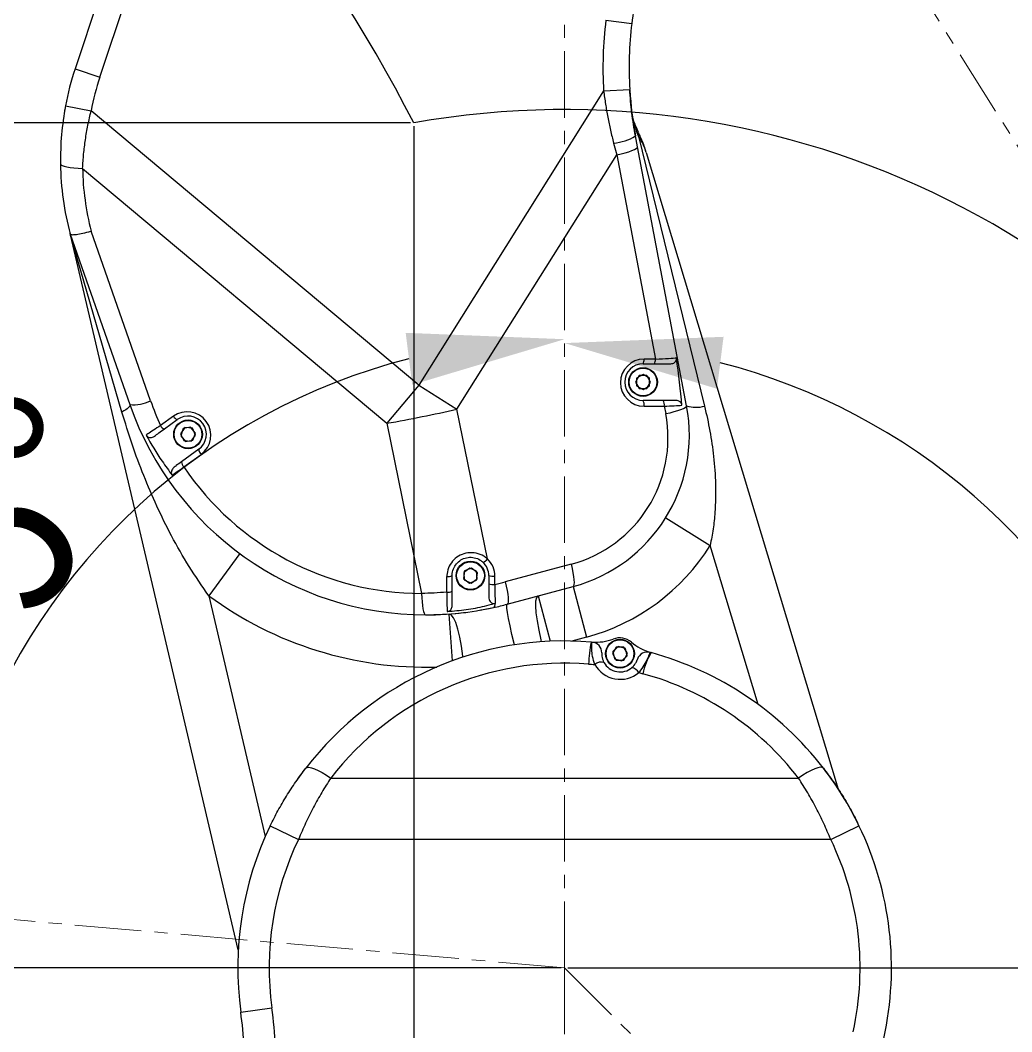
# Model space of a CAD drawing. Header units: inches. Extents: x 205 to 4949, y 179 to 2281.
# Drawn here: x 1018.4 to 1208, y 1343.8 to 1537.2 of the extents above; entities that cross this region are included whole.
import ezdxf

# ---------------------------------------------------------------- set-up
doc = ezdxf.new("R2010")
doc.units = ezdxf.units.IN
doc.header["$MEASUREMENT"] = 0
doc.linetypes.add('CENTERX2', pattern=[20.32, 12.7, -2.54, 2.54, -2.54])
for name, color, linetype in [('C1角度', 7, 'Continuous'), ('C3弧长', 7, 'Continuous'), ('C7线性', 7, 'Continuous')]:
    doc.layers.add(name, color=color, linetype=linetype)
doc.styles.get("Standard").update_dxf_attribs({"font": ''})
doc.styles.get('Standard').set_extended_font_data('SimSun')
doc.dimstyles.new('ISO-25', dxfattribs={"dimtxt": 2.5, "dimasz": 2.5, "dimexe": 1.25, "dimexo": 0.625, "dimtad": 1, "dimtxsty": 'Standard', "dimcen": 2.5, "dimadec": 0, "dimazin": 0, "dimtfac": 1, "dimtmove": 0, "dimatfit": 3, "dimfxl": 1, "dimarcsym": 0})

# ---------------------------------------------------------------- blocks, each defined once
blk = doc.blocks.new('*D12')
at = {"layer": 'C1角度', "color": 0, "lineweight": -2}
blk.add_arc((1122.5, 1355.99), 120.2, 104.3378, 160.6622, dxfattribs=at)
at = {"layer": 'C1角度', "color": 0}
for points in [[(1093.36, 1467.48), (1092.11, 1477.41), (1122.5, 1476.19)], [(1004.19, 1396.85), (1013.97, 1394.74), (1002.76, 1366.47)]]:
    blk.add_solid(points, dxfattribs=at)
at = {"layer": 'Defpoints', "color": 0}
for p in [(1122.5, 1651), (1065.45, 1461.79), (828.61, 1381.7), (1122.5, 1355.99), (1122.5, 1355.99)]:
    blk.add_point(p, dxfattribs=at)
at = {"layer": 'C1角度', "color": 0, "insert": (984.53, 1423.2), "char_height": 2.5, "attachment_point": 1, "rotation": 53.3812}
blk.add_mtext('\\fSimSun|b1|i0|c134|p2;\\H12x;85%%d', dxfattribs=at)
blk = doc.blocks.new('*D13')
at = {"layer": 'C1角度', "color": 0, "lineweight": -2}
blk.add_arc((1122.5, 1355.99), 119.46, 329.4267, 75.5733, dxfattribs=at)
at = {"layer": 'C1角度', "color": 0}
for points in [[(1152.89, 1476.65), (1151.63, 1466.72), (1122.5, 1475.45)], [(1221.4, 1298.29), (1229.3, 1292.17), (1206.97, 1271.52)]]:
    blk.add_solid(points, dxfattribs=at)
at = {"layer": 'Defpoints', "color": 0}
for p in [(1122.5, 1651), (1206.97, 1440.46), (1122.5, 1355.99), (1122.5, 1355.99), (1331.1, 1147.39)]:
    blk.add_point(p, dxfattribs=at)
at = {"layer": 'C1角度', "color": 0, "insert": (1248.66, 1445.52), "char_height": 2.5, "attachment_point": 1, "rotation": 291.3333}
blk.add_mtext('\\fSimSun|b1|i0|c134|p2;\\H12x;135%%d', dxfattribs=at)
blk = doc.blocks.new('*D14')
at = {"layer": 'C1角度', "color": 0, "lineweight": -2}
blk.add_arc((1122.5, 1651), 164.44, 312.6041, 356.6698, dxfattribs=at)
at = {"layer": 'C1角度', "color": 0}
for points in [[(1291.66, 1641.62), (1281.67, 1641.28), (1285.67, 1671.43)], [(1230.78, 1533.94), (1236.85, 1525.99), (1209.97, 1511.75)]]:
    blk.add_solid(points, dxfattribs=at)
at = {"layer": 'Defpoints', "color": 0}
for p in [(1418.01, 1688), (1122.5, 1651), (1122.5, 1651), (1255.2, 1553.89), (1280.92, 1398.82)]:
    blk.add_point(p, dxfattribs=at)
at = {"layer": 'C1角度', "color": 0, "insert": (1231.31, 1568.14), "char_height": 2.5, "attachment_point": 1, "rotation": 64.6369}
blk.add_mtext('\\fSimSun|b1|i0|c134|p2;\\H12x;65%%d', dxfattribs=at)
blk = doc.blocks.new('*D17')
at = {"layer": 'C7线性', "color": 0, "lineweight": -2}
for p, q in [((1123.12, 1355.99), (1812.77, 1355.99)), ((1811.52, 1325.99), (1811.52, 1018.48)), ((1043.12, 988.48), (1812.77, 988.48))]:
    blk.add_line(p, q, dxfattribs=at)
at = {"layer": 'C7线性', "color": 0}
for points in [[(1816.52, 1325.99), (1806.52, 1325.99), (1811.52, 1355.99)], [(1806.52, 1018.48), (1816.52, 1018.48), (1811.52, 988.48)]]:
    blk.add_solid(points, dxfattribs=at)
at = {"layer": 'Defpoints', "color": 0}
for p in [(1122.5, 1355.99), (1042.5, 988.48), (1811.52, 988.48)]:
    blk.add_point(p, dxfattribs=at)
at = {"layer": 'C7线性', "color": 0, "insert": (1780.9, 1172.23), "char_height": 2.5, "attachment_point": 2, "rotation": 90}
blk.add_mtext('\\fSimSun|b1|i0|c134|p2;\\H12x;367.5', dxfattribs=at)
blk = doc.blocks.new('*D18')
at = {"layer": 'C7线性', "color": 0, "lineweight": -2}
for p, q in [((1123.12, 1651), (1812.77, 1651)), ((1811.52, 1385.99), (1811.52, 1621)), ((1123.12, 1355.99), (1812.77, 1355.99))]:
    blk.add_line(p, q, dxfattribs=at)
at = {"layer": 'C7线性', "color": 0}
for points in [[(1816.52, 1621), (1806.52, 1621), (1811.52, 1651)], [(1806.52, 1385.99), (1816.52, 1385.99), (1811.52, 1355.99)]]:
    blk.add_solid(points, dxfattribs=at)
at = {"layer": 'Defpoints', "color": 0}
for p in [(1122.5, 1651), (1811.52, 1651), (1122.5, 1355.99)]:
    blk.add_point(p, dxfattribs=at)
at = {"layer": 'C7线性', "color": 0, "insert": (1780.9, 1503.5), "char_height": 2.5, "attachment_point": 2, "rotation": 90}
blk.add_mtext('\\fSimSun|b1|i0|c134|p2;\\H12x;295', dxfattribs=at)
blk = doc.blocks.new('*D20')
at = {"layer": 'C7线性', "color": 0, "lineweight": -2}
for p, q in [((530.79, 1381.08), (530.79, 558.38)), ((1122.5, 814.51), (1122.5, 558.38)), ((560.79, 559.63), (1092.5, 559.63))]:
    blk.add_line(p, q, dxfattribs=at)
at = {"layer": 'C7线性', "color": 0}
for points in [[(560.79, 564.63), (560.79, 554.63), (530.79, 559.63)], [(1092.5, 554.63), (1092.5, 564.63), (1122.5, 559.63)]]:
    blk.add_solid(points, dxfattribs=at)
at = {"layer": 'Defpoints', "color": 0}
for p in [(530.79, 1381.7), (1122.5, 815.13), (1122.5, 559.63)]:
    blk.add_point(p, dxfattribs=at)
at = {"layer": 'C7线性', "color": 0, "insert": (825.5, 590.25), "char_height": 2.5, "attachment_point": 2}
blk.add_mtext('\\fSimSun|b1|i0|c134|p2;\\H12x;591.6', dxfattribs=at)
blk = doc.blocks.new('*D21')
at = {"layer": 'C7线性', "color": 0, "lineweight": -2}
for p, q in [((1715.33, 1355.37), (1715.33, 558.38)), ((1122.5, 814.51), (1122.5, 558.38)), ((1685.33, 559.63), (1152.5, 559.63))]:
    blk.add_line(p, q, dxfattribs=at)
at = {"layer": 'C7线性', "color": 0}
for points in [[(1152.5, 564.63), (1152.5, 554.63), (1122.5, 559.63)], [(1685.33, 554.63), (1685.33, 564.63), (1715.33, 559.63)]]:
    blk.add_solid(points, dxfattribs=at)
at = {"layer": 'Defpoints', "color": 0}
for p in [(1715.33, 1355.99), (1122.5, 815.13), (1122.5, 559.63)]:
    blk.add_point(p, dxfattribs=at)
at = {"layer": 'C7线性', "color": 0, "insert": (1389.61, 590.25), "char_height": 2.5, "attachment_point": 2}
blk.add_mtext('\\fSimSun|b1|i0|c134|p2;\\H12x;592.8', dxfattribs=at)
blk = doc.blocks.new('*D22')
at = {"layer": 'C7线性', "color": 0, "lineweight": -2}
for p, q in [((1121.87, 1948.82), (373.76, 1948.82)), ((375.01, 1385.99), (375.01, 1918.82)), ((1121.87, 1355.99), (373.76, 1355.99))]:
    blk.add_line(p, q, dxfattribs=at)
at = {"layer": 'C7线性', "color": 0}
for points in [[(380.01, 1918.82), (370.01, 1918.82), (375.01, 1948.82)], [(370.01, 1385.99), (380.01, 1385.99), (375.01, 1355.99)]]:
    blk.add_solid(points, dxfattribs=at)
at = {"layer": 'Defpoints', "color": 0}
for p in [(375.01, 1948.82), (1122.5, 1948.82), (1122.5, 1355.99)]:
    blk.add_point(p, dxfattribs=at)
at = {"layer": 'C7线性', "color": 0, "insert": (344.38, 1652.41), "char_height": 2.5, "attachment_point": 2, "rotation": 90}
blk.add_mtext('\\fSimSun|b1|i0|c134|p2;\\H12x;592.8', dxfattribs=at)
blk = doc.blocks.new('*D23')
at = {"layer": 'C7线性', "color": 0, "lineweight": -2}
for p, q in [((1121.87, 1355.99), (373.76, 1355.99)), ((375.01, 1325.99), (375.01, 879.57)), ((1330.48, 849.57), (373.76, 849.57))]:
    blk.add_line(p, q, dxfattribs=at)
at = {"layer": 'C7线性', "color": 0}
for points in [[(380.01, 1325.99), (370.01, 1325.99), (375.01, 1355.99)], [(370.01, 879.57), (380.01, 879.57), (375.01, 849.57)]]:
    blk.add_solid(points, dxfattribs=at)
at = {"layer": 'Defpoints', "color": 0}
for p in [(1122.5, 1355.99), (375.01, 849.57), (1331.1, 849.57)]:
    blk.add_point(p, dxfattribs=at)
at = {"layer": 'C7线性', "color": 0, "insert": (344.38, 1102.78), "char_height": 2.5, "attachment_point": 2, "rotation": 90}
blk.add_mtext('\\fSimSun|b1|i0|c134|p2;\\H12x;506.4', dxfattribs=at)
blk = doc.blocks.new('*D24')
at = {"layer": 'C7线性', "color": 0, "lineweight": -2}
for p, q in [((915.74, 1666.3), (449.72, 1666.3)), ((450.97, 1385.99), (450.97, 1636.3)), ((1121.87, 1355.99), (449.72, 1355.99))]:
    blk.add_line(p, q, dxfattribs=at)
at = {"layer": 'C7线性', "color": 0}
for points in [[(455.97, 1636.3), (445.97, 1636.3), (450.97, 1666.3)], [(445.97, 1385.99), (455.97, 1385.99), (450.97, 1355.99)]]:
    blk.add_solid(points, dxfattribs=at)
at = {"layer": 'Defpoints', "color": 0}
for p in [(450.97, 1666.3), (916.36, 1666.3), (1122.5, 1355.99)]:
    blk.add_point(p, dxfattribs=at)
at = {"layer": 'C7线性', "color": 0, "insert": (420.34, 1511.15), "char_height": 2.5, "attachment_point": 2, "rotation": 90}
blk.add_mtext('\\fSimSun|b1|i0|c134|p2;\\H12x;310.3', dxfattribs=at)
blk = doc.blocks.new('*D25')
at = {"layer": 'C7线性', "color": 0, "lineweight": -2}
for p, q in [((916.36, 1665.67), (916.36, 667.33)), ((1122.5, 814.51), (1122.5, 667.33)), ((946.36, 668.58), (1092.5, 668.58))]:
    blk.add_line(p, q, dxfattribs=at)
at = {"layer": 'C7线性', "color": 0}
for points in [[(946.36, 673.58), (946.36, 663.58), (916.36, 668.58)], [(1092.5, 663.58), (1092.5, 673.58), (1122.5, 668.58)]]:
    blk.add_solid(points, dxfattribs=at)
at = {"layer": 'Defpoints', "color": 0}
for p in [(916.36, 1666.3), (1122.5, 815.13), (1122.5, 668.58)]:
    blk.add_point(p, dxfattribs=at)
at = {"layer": 'C7线性', "color": 0, "insert": (1013.54, 699.21), "char_height": 2.5, "attachment_point": 2}
blk.add_mtext('\\fSimSun|b1|i0|c134|p2;\\H12x;206.1', dxfattribs=at)
blk = doc.blocks.new('*D26')
at = {"layer": 'C7线性', "color": 0, "lineweight": -2}
for p, q in [((1093.02, 1517.54), (499.72, 1517.54)), ((500.97, 1385.99), (500.97, 1487.54)), ((1121.87, 1355.99), (499.72, 1355.99))]:
    blk.add_line(p, q, dxfattribs=at)
at = {"layer": 'C7线性', "color": 0}
for points in [[(505.97, 1487.54), (495.97, 1487.54), (500.97, 1517.54)], [(495.97, 1385.99), (505.97, 1385.99), (500.97, 1355.99)]]:
    blk.add_solid(points, dxfattribs=at)
at = {"layer": 'Defpoints', "color": 0}
for p in [(500.97, 1517.54), (1093.64, 1517.54), (1122.5, 1355.99)]:
    blk.add_point(p, dxfattribs=at)
at = {"layer": 'C7线性', "color": 0, "insert": (470.34, 1436.77), "char_height": 2.5, "attachment_point": 2, "rotation": 90}
blk.add_mtext('\\fSimSun|b1|i0|c134|p2;\\H12x;161.6', dxfattribs=at)
blk = doc.blocks.new('*D27')
at = {"layer": 'C7线性', "color": 0, "lineweight": -2}
for p, q in [((1121.87, 1355.99), (499.72, 1355.99)), ((500.97, 1325.99), (500.97, 1243.69)), ((1040.13, 1213.69), (499.72, 1213.69))]:
    blk.add_line(p, q, dxfattribs=at)
at = {"layer": 'C7线性', "color": 0}
for points in [[(505.97, 1325.99), (495.97, 1325.99), (500.97, 1355.99)], [(495.97, 1243.69), (505.97, 1243.69), (500.97, 1213.69)]]:
    blk.add_solid(points, dxfattribs=at)
at = {"layer": 'Defpoints', "color": 0}
for p in [(1122.5, 1355.99), (500.97, 1213.69), (1040.76, 1213.69)]:
    blk.add_point(p, dxfattribs=at)
at = {"layer": 'C7线性', "color": 0, "insert": (470.34, 1284.84), "char_height": 2.5, "attachment_point": 2, "rotation": 90}
blk.add_mtext('\\fSimSun|b1|i0|c134|p2;\\H12x;142.3', dxfattribs=at)
blk = doc.blocks.new('*D28')
at = {"layer": 'C7线性', "color": 0, "lineweight": -2}
for p, q in [((1093.64, 1516.92), (1093.64, 790.35)), ((1122.5, 814.51), (1122.5, 790.35)), ((1063.64, 791.6), (951.3, 791.6)), ((1093.64, 791.6), (1122.5, 791.6)), ((1152.5, 791.6), (1182.5, 791.6))]:
    blk.add_line(p, q, dxfattribs=at)
at = {"layer": 'C7线性', "color": 0}
for points in [[(1063.64, 786.6), (1063.64, 796.6), (1093.64, 791.6)], [(1152.5, 796.6), (1152.5, 786.6), (1122.5, 791.6)]]:
    blk.add_solid(points, dxfattribs=at)
at = {"layer": 'Defpoints', "color": 0}
for p in [(1093.64, 1517.54), (1122.5, 815.13), (1122.5, 791.6)]:
    blk.add_point(p, dxfattribs=at)
at = {"layer": 'C7线性', "color": 0, "insert": (992.47, 822.22), "char_height": 2.5, "attachment_point": 2}
blk.add_mtext('\\fSimSun|b1|i0|c134|p2;\\H12x;28.9', dxfattribs=at)
blk = doc.blocks.new('*D32')
at = {"layer": 'C7线性', "color": 0, "lineweight": -2}
for p, q in [((1121.87, 1355.99), (449.72, 1355.99)), ((450.97, 1116.19), (450.97, 1325.99)), ((864.99, 1086.19), (449.72, 1086.19))]:
    blk.add_line(p, q, dxfattribs=at)
at = {"layer": 'C7线性', "color": 0}
for points in [[(455.97, 1325.99), (445.97, 1325.99), (450.97, 1355.99)], [(445.97, 1116.19), (455.97, 1116.19), (450.97, 1086.19)]]:
    blk.add_solid(points, dxfattribs=at)
at = {"layer": 'Defpoints', "color": 0}
for p in [(450.97, 1355.99), (1122.5, 1355.99), (865.61, 1086.19)]:
    blk.add_point(p, dxfattribs=at)
at = {"layer": 'C7线性', "color": 0, "insert": (420.34, 1221.09), "char_height": 2.5, "attachment_point": 2, "rotation": 90}
blk.add_mtext('\\fSimSun|b1|i0|c134|p2;\\H12x;269.8', dxfattribs=at)

msp = doc.modelspace()

# ---------------------------------------------------------------- linework, layer by layer
at = {"linetype": 'CENTERX2', "lineweight": 18}
msp.add_line((1122.4984, 1355.9914), (1122.4984, 1651.0027), dxfattribs=at)
at = {"color": 7, "linetype": 'CENTERX2', "lineweight": 18}
for p, q in [((1122.4984, 1651.0027), (1280.9216, 1398.816)), ((1122.4984, 1355.9914), (828.6098, 1381.7034)), ((1122.4984, 1355.9914), (1331.1029, 1147.387)), ((1122.4984, 1355.9914), (1122.4984, 815.1323))]:
    msp.add_line(p, q, dxfattribs=at)
at = {"color": 7, "linetype": 'Continuous', "lineweight": 25}
for p, q in [((1045.5613, 1578.051), (1028.891, 1527.8927)), ((1033.6359, 1526.3157), (1050.3368, 1576.5657)), ((1130.3825, 1537.1823), (1135.3459, 1536.5766)), ((1028.891, 1527.8927), (1033.6359, 1526.3157)), ((1129.9609, 1523.6681), (1094.613, 1467.402)), ((1129.9609, 1523.6681), (1134.9523, 1523.9632)), ((1027.0502, 1520.8113), (1031.9626, 1519.878)), ((1094.613, 1467.402), (1031.9626, 1519.878)), ((1136.4549, 1512.9468), (1136.0528, 1515.0703)), ((1136.6324, 1515.0141), (1149.2629, 1463.3906)), ((1131.8738, 1513.6788), (1132.4538, 1511.4436)), ((1145.8271, 1463.4579), (1136.4549, 1512.9468)), ((1101.907, 1462.8197), (1132.4538, 1511.4436)), ((1132.4538, 1511.4436), (1139.8514, 1472.3813)), ((1026.0843, 1510.2855), (1026.0903, 1509.6961)), ((1030.3279, 1508.8636), (1088.5172, 1460.1243)), ((1027.9589, 1496.3068), (1039.3708, 1463.6764)), ((1037.8612, 1462.2365), (1028.1269, 1495.6294)), ((1043.3287, 1464.4174), (1031.9789, 1496.8704)), ((1139.8514, 1472.3813), (1137.6814, 1472.3813)), ((1137.499, 1471.4958), (1139.669, 1471.4958)), ((1139.669, 1471.4958), (1142.8231, 1471.4958)), ((1136.7815, 1469.2385), (1136.064, 1467.9957)), ((1136.2572, 1468.7148), (1136.2553, 1467.2798)), ((1137.5009, 1469.4308), (1136.2572, 1468.7148)), ((1138.2165, 1469.2385), (1136.7815, 1469.2385)), ((1138.7427, 1468.7116), (1137.5009, 1469.4308)), ((1138.9341, 1467.9957), (1138.2165, 1469.2385)), ((1138.7409, 1467.2766), (1138.7427, 1468.7116)), ((1094.613, 1467.402), (1088.5172, 1460.1243)), ((1094.613, 1467.402), (1101.907, 1462.8197)), ((1136.064, 1467.9957), (1136.7815, 1466.7529)), ((1136.2553, 1467.2798), (1137.4971, 1466.5606)), ((1136.7815, 1466.7529), (1138.2165, 1466.7529)), ((1137.4971, 1466.5606), (1138.7409, 1467.2766)), ((1138.2165, 1466.7529), (1138.9341, 1467.9957)), ((1141.3735, 1464.4956), (1137.499, 1464.4956)), ((1143.6592, 1464.4956), (1141.3735, 1464.4956)), ((1107.7404, 1434.1792), (1101.907, 1462.8197)), ((1137.6814, 1463.381), (1141.5559, 1463.381)), ((1141.5559, 1463.381), (1141.826, 1461.9547)), ((1047.6982, 1461.4541), (1045.2416, 1459.6693)), ((1045.9818, 1459.0422), (1048.4384, 1460.827)), ((1049.8865, 1459.2946), (1049.0658, 1458.1174)), ((1049.5733, 1459.0946), (1049.0824, 1457.7461)), ((1050.9865, 1459.3438), (1049.5733, 1459.0946)), ((1051.3163, 1459.1726), (1049.8865, 1459.2946)), ((1051.909, 1458.2445), (1050.9865, 1459.3438)), ((1051.9256, 1457.8733), (1051.3163, 1459.1726)), ((1049.0658, 1458.1174), (1049.6751, 1456.8181)), ((1049.0824, 1457.7461), (1050.0049, 1456.6468)), ((1049.6751, 1456.8181), (1051.1049, 1456.696)), ((1050.0049, 1456.6468), (1051.4181, 1456.896)), ((1051.1049, 1456.696), (1051.9256, 1457.8733)), ((1051.4181, 1456.896), (1051.909, 1458.2445)), ((1052.553, 1455.1637), (1049.2457, 1452.7608)), ((1049.6811, 1451.7698), (1052.9884, 1454.1727)), ((1141.8317, 1442.0405), (1150.3256, 1436.7622)), ((1060.5704, 1347.538), (1066.5155, 1348.3495))]:
    msp.add_line(p, q, dxfattribs=at)
at = {"linetype": 'Continuous', "lineweight": 25}
for p, q in [((1138.0943, 1511.9198), (1174.8306, 1390.1659)), ((1060.0902, 1359.4213), (1027.9921, 1496.1641)), ((1088.5172, 1460.1243), (1095.1471, 1427.573)), ((1060.4009, 1435.1906), (1054.4662, 1427.1415)), ((1159.4967, 1406.3668), (1150.3256, 1436.7622)), ((1103.3684, 1431.8797), (1103.1663, 1430.4589)), ((1104.3843, 1432.4249), (1103.2021, 1431.6113)), ((1103.2021, 1431.6113), (1103.3156, 1430.1807)), ((1104.6998, 1432.415), (1103.3684, 1431.8797)), ((1105.6799, 1431.8078), (1104.3843, 1432.4249)), ((1105.8292, 1431.5297), (1104.6998, 1432.415)), ((1105.6271, 1430.1089), (1105.8292, 1431.5297)), ((1105.7934, 1430.3773), (1105.6799, 1431.8078)), ((1123.7324, 1433.1536), (1111.1566, 1429.784)), ((1100.9976, 1427.9963), (1100.9976, 1430.9943)), ((1103.1663, 1430.4589), (1104.2957, 1429.5735)), ((1103.3156, 1430.1807), (1104.6112, 1429.5637)), ((1104.2957, 1429.5735), (1105.6271, 1430.1089)), ((1104.6112, 1429.5637), (1105.7934, 1430.3773)), ((1107.9979, 1430.9943), (1107.9979, 1429.408)), ((1109.1803, 1429.2934), (1109.1803, 1430.8797)), ((1111.5389, 1425.5269), (1124.1148, 1428.8966)), ((1124.1148, 1428.8966), (1126.703, 1419.237)), ((1054.4662, 1427.1415), (1065.2693, 1381.1186)), ((1109.1557, 1425.6709), (1109.2619, 1425.705)), ((1117.4209, 1427.103), (1119.744, 1418.4331)), ((1101.0781, 1414.7087), (1100.4195, 1423.6447)), ((1126.703, 1419.237), (1123.8731, 1418.4787)), ((1132.3739, 1417.3098), (1131.6563, 1416.067)), ((1131.6563, 1416.067), (1132.3739, 1414.8242)), ((1132.7415, 1417.4587), (1131.7111, 1416.4598)), ((1131.7111, 1416.4598), (1132.0611, 1415.0681)), ((1133.8089, 1417.3098), (1132.3739, 1417.3098)), ((1134.1217, 1417.0659), (1132.7415, 1417.4587)), ((1134.5264, 1416.067), (1133.8089, 1417.3098)), ((1133.8089, 1414.8242), (1134.5264, 1416.067)), ((1134.4716, 1415.6742), (1134.1217, 1417.0659)), ((1132.0611, 1415.0681), (1133.4413, 1414.6753)), ((1132.3739, 1414.8242), (1133.8089, 1414.8242)), ((1133.4413, 1414.6753), (1134.4716, 1415.6742)), ((1077.7719, 1392.2748), (1167.225, 1392.2748)), ((1066.2128, 1383.1663), (1066.4989, 1383.7511)), ((1066.2128, 1383.1663), (1071.6162, 1380.5575)), ((1173.3807, 1380.5575), (1178.7841, 1383.1663)), ((1173.3807, 1380.5575), (1071.6162, 1380.5575))]:
    msp.add_line(p, q, dxfattribs=at)
at = {"color": 7, "linetype": 'Continuous', "lineweight": 25, "flags": 128}
for points in [[(1027.0502, 1520.8113), (1026.9257, 1520.1328), (1026.8842, 1519.8948)], [(1132.4538, 1511.4436), (1133.2878, 1511.634), (1134.0675, 1511.8364), (1134.7687, 1512.0443), (1135.3697, 1512.2514), (1135.8516, 1512.4511), (1136.1996, 1512.6374), (1136.4028, 1512.8043), (1136.4549, 1512.9468)], [(1026.0903, 1509.6961), (1026.1708, 1509.5375), (1026.4047, 1509.3861), (1026.7849, 1509.2469), (1027.2993, 1509.1241), (1027.9321, 1509.0215), (1028.6634, 1508.9424), (1029.4704, 1508.8892), (1030.3279, 1508.8636)], [(1039.3708, 1463.6764), (1039.3798, 1463.5579), (1039.3308, 1463.4198), (1039.2242, 1463.2631), (1039.0605, 1463.0886), (1038.8409, 1462.8975), (1038.5666, 1462.6909), (1038.2394, 1462.4702), (1037.8612, 1462.2365)], [(1141.826, 1461.9547), (1142.66, 1462.1451), (1143.4397, 1462.3475), (1144.1409, 1462.5554), (1144.7418, 1462.7625), (1145.2238, 1462.9622), (1145.5718, 1463.1485), (1145.775, 1463.3154), (1145.8271, 1463.4579)]]:
    msp.add_lwpolyline(points, dxfattribs=at)
at = {"color": 1, "linetype": 'Continuous', "lineweight": 25, "flags": 128}
msp.add_lwpolyline([(1136.6324, 1515.0141), (1136.697, 1515.4233), (1136.6249, 1515.7435)], dxfattribs=at)
at = {"linetype": 'Continuous', "lineweight": 25, "flags": 128}
for points in [[(1123.7324, 1433.1536), (1123.9228, 1432.3196), (1124.0789, 1431.5294), (1124.1959, 1430.8074), (1124.2702, 1430.1762), (1124.2994, 1429.6553), (1124.2827, 1429.2609), (1124.2205, 1429.0054), (1124.1148, 1428.8966)], [(1111.1566, 1429.784), (1111.3469, 1428.95), (1111.5031, 1428.1597), (1111.6201, 1427.4377), (1111.6944, 1426.8065), (1111.7236, 1426.2856), (1111.7069, 1425.8913), (1111.6447, 1425.6357), (1111.5389, 1425.5269)], [(1095.1471, 1427.573), (1095.1813, 1426.7381), (1095.2374, 1425.9556), (1095.3136, 1425.2489), (1095.4076, 1424.6393), (1095.5168, 1424.145), (1095.6376, 1423.7808), (1095.7667, 1423.5578), (1095.9, 1423.4825)], [(1109.1557, 1425.6709), (1109.1462, 1425.5007), (1109.1308, 1425.35), (1109.1095, 1425.2195), (1109.0824, 1425.1098), (1109.0497, 1425.0214), (1109.0114, 1424.9548), (1108.9678, 1424.9101), (1108.919, 1424.8877)], [(1112.9158, 1417.7549), (1112.848, 1418.0254), (1112.4284, 1419.7611), (1112.0696, 1421.3573), (1111.7845, 1422.7568), (1111.5833, 1423.9096), (1111.4733, 1424.7743), (1111.4583, 1425.3199), (1111.5389, 1425.5269)], [(1118.103, 1418.3391), (1118.0173, 1418.6945), (1117.6049, 1420.5711), (1117.288, 1422.3234), (1117.0792, 1423.8819), (1116.9868, 1425.1845), (1117.0145, 1426.1797), (1117.1611, 1426.8277), (1117.4209, 1427.103)], [(1103.0434, 1415.3888), (1103.0198, 1415.606), (1102.7686, 1417.4991), (1102.4539, 1419.2416), (1102.0881, 1420.765), (1101.6856, 1422.0093), (1101.2622, 1422.9257), (1100.8346, 1423.4781), (1100.4195, 1423.6447)], [(1106.4024, 1424.3894), (1106.9316, 1424.4849), (1108.919, 1424.8877)], [(1071.478, 1392.0949), (1072.4232, 1393.3948), (1073.0222, 1394.1837)], [(1073.0222, 1394.1837), (1073.2433, 1394.3221), (1073.6009, 1394.3457), (1074.0842, 1394.2539), (1074.6788, 1394.0495), (1075.3666, 1393.7386), (1076.1269, 1393.3305), (1076.9368, 1392.8377), (1077.7719, 1392.2748)], [(1171.9747, 1394.1837), (1171.7536, 1394.3221), (1171.396, 1394.3457), (1170.9126, 1394.2539), (1170.3181, 1394.0495), (1169.6303, 1393.7386), (1168.87, 1393.3305), (1168.0601, 1392.8377), (1167.225, 1392.2748)]]:
    msp.add_lwpolyline(points, dxfattribs=at)
at = {"color": 7, "linetype": 'Continuous', "lineweight": 25}
for centre, radius in [((1137.499, 1467.9957), 2.7501), ((1137.499, 1467.9957), 2.6501), ((1050.4957, 1457.9953), 2.7501), ((1050.4957, 1457.9953), 2.6501)]:
    msp.add_circle(centre, radius, dxfattribs=at)
at = {"linetype": 'Continuous', "lineweight": 25}
for centre, radius in [((1104.4978, 1430.9943), 2.7501), ((1104.4978, 1430.9943), 2.6501), ((1133.0914, 1416.067), 2.7501), ((1133.0914, 1416.067), 2.6501)]:
    msp.add_circle(centre, radius, dxfattribs=at)
at = {"color": 3, "linetype": 'CENTERX2', "lineweight": 18}
for centre, radius, start, end in [((1122.4984, 1651.0027), 297.8187, 302.136948, 192.136948), ((1122.4984, 1355.9914), 295.0112, 315, 175)]:
    msp.add_arc(centre, radius, start, end, dxfattribs=at)
at = {"color": 7, "linetype": 'Continuous', "lineweight": 25}
for centre, radius, start, end in [((1363.6605, 1508.7112), 230.0088, 170.32184, 173.041583), ((1204.8329, 1528.0958), 75.0029, 173.041583, 183.384392), ((1204.8329, 1528.0958), 70.0027, 173.041583, 183.384392), ((1081.0858, 1510.5455), 55.0021, 161.615483, 169.242968), ((1081.0858, 1510.5455), 50.0019, 161.615483, 169.242968), ((1204.8329, 1528.0958), 70.0027, 183.492932, 190.723635), ((1131.1222, 1522.9072), 9.259, 274.656232, 302.175853), ((1081.0858, 1510.5455), 55.0021, 180.884757, 195), ((1080.3238, 1509.6357), 50.0019, 180.884757, 194.791171), ((1018.2563, 1493.8788), 10.0004, 13.210089, 14.856557), ((1137.6814, 1467.8811), 4.5002, 90, 270), ((1136.3834, 1472.1871), 1.3124, 328.217231, 8.509981), ((1138.5534, 1472.1871), 1.3124, 328.217231, 8.509981), ((1137.499, 1467.9957), 3.5001, 90, 270), ((1039.9419, 1471.567), 7.9112, 265.860498, 295.347142), ((1095.2472, 1482.575), 55.0021, 199.276365, 204.610718), ((1135.9795, 1463.6748), 1.727, 350.205576, 28.377148), ((1139.854, 1463.6748), 1.727, 350.205576, 28.377148), ((1050.3433, 1457.8134), 4.5002, 306, 126), ((1043.2254, 1719.7183), 263.5155, 279.896853, 282.866915), ((1147.6633, 1469.4692), 6.2855, 253.014763, 284.743235), ((1048.7753, 1461.9751), 1.1965, 205.812049, 253.645035), ((1050.4957, 1457.9953), 3.5001, 306, 126), ((1046.3188, 1460.1903), 1.1965, 205.812049, 253.645035), ((1053.915, 1455.1709), 1.362, 180.304963, 227.133538), ((1050.6077, 1452.768), 1.362, 180.304963, 227.133538), ((976.3482, 1336.0413), 91.0035, 358.443688, 7.773081), ((976.3482, 1336.0413), 85.0032, 358.741294, 7.773081)]:
    msp.add_arc(centre, radius, start, end, dxfattribs=at)
at = {"linetype": 'Continuous', "lineweight": 25}
for centre, radius, start, end in [((1096.0092, 1483.4847), 60.0023, 199.276365, 269.895706), ((1116.3499, 1457.8755), 30.0011, 285, 10.723635), ((1117.2616, 1457.3027), 25.001, 285, 10.723635), ((1095.2472, 1482.575), 55.0021, 214.060878, 269.895706), ((1116.3499, 1457.8755), 40.0015, 285, 328.142245), ((1106.5394, 1434.943), 1.4233, 283.76246, 327.544478), ((1104.4978, 1430.9943), 3.5001, 0, 47.153273), ((1104.6801, 1430.8797), 4.5002, 0, 47.153273), ((1100.23, 1432.5842), 1.7655, 261.778499, 295.770646), ((1108.8502, 1433.6317), 2.7717, 252.091754, 276.840455), ((1108.8502, 1432.0454), 2.7717, 252.091754, 276.840455), ((1096.921, 1482.9119), 55.0021, 282.878725, 285), ((1100.2214, 1429.5857), 1.7689, 261.58502, 296.029464), ((1096.0092, 1483.4847), 70.0027, 233.597859, 271.666434), ((1096.0092, 1483.4847), 60.0023, 282.424636, 285), ((1096.0092, 1483.4847), 60.0023, 269.895706, 277.274889), ((1122.4984, 1355.9914), 62.5024, 85.352413, 142.334326), ((1164.6599, 1411.8779), 37.6469, 170.196079, 176.668919), ((1128.3731, 1428.2558), 10.0004, 265.352413, 266.283892), ((1128.3731, 1428.2558), 10.0004, 266.283892, 290.063251), ((1127.5953, 1416.2806), 2.0001, 357.774568, 86.283892), ((1133.0046, 1415.5746), 3.5001, 49.936749, 110.063251), ((1141.6939, 1425.907), 10.0004, 229.936749, 253.716108), ((1138.329, 1414.3879), 2.0001, 73.716108, 162.225432), ((1149.3779, 1409.8618), 12.1541, 148.217069, 168.740646), ((1141.6939, 1425.907), 10.0004, 253.716108, 254.647587), ((1122.4984, 1355.9914), 62.5024, 37.665674, 74.647587), ((1122.4984, 1357.749), 56.5021, 85.352413, 142.334326), ((1128.3731, 1430.0134), 16.0006, 265.352413, 269.616506), ((1129.5173, 1412.4458), 2.0056, 75.463976, 128.602303), ((1133.0914, 1416.6529), 5.5002, 208.680803, 310.555852), ((1133.0914, 1416.067), 3.5001, 208.680803, 310.555852), ((1134.8566, 1411.3243), 2.1451, 32.409641, 76.231917), ((1141.6939, 1427.6646), 16.0006, 251.691321, 254.647587), ((1122.4984, 1357.749), 56.5021, 37.665674, 74.647587), ((1122.4984, 1355.9914), 62.5024, 25.771383, 37.665674), ((1122.4984, 1355.9914), 62.5024, 154.228617, 187.773081), ((1122.4984, 1355.9914), 62.5024, 347.506412, 25.771383), ((1122.4984, 1355.9914), 56.5021, 154.228617, 187.773081), ((1122.4984, 1355.9914), 56.5021, 347.506412, 25.771383)]:
    msp.add_arc(centre, radius, start, end, dxfattribs=at)
at = {"color": 7, "linetype": 'Continuous', "lineweight": 25}
for centre, major_axis, ratio, start_param, end_param in [((1139.0264, 1472.4959), (5.0539, 0.1854), 0.02900183, 4.87529252, 5.99267291), ((1137.3463, 1481.3674), (-6.272, 33.1189), 0.14834045, 4.1171507, 4.41747895), ((1140.7309, 1463.4955), (5.0539, 0.1854), 0.02900183, 4.87529252, 5.69234465)]:
    msp.add_ellipse(centre, major_axis=major_axis, ratio=ratio, start_param=start_param, end_param=end_param, dxfattribs=at)
at = {"linetype": 'Continuous', "lineweight": 25}
msp.add_ellipse((1099.9976, 1440.9651), major_axis=(0.9799, 195.6178), ratio=0.0001573, start_param=4.64522262, end_param=4.66059084, dxfattribs=at)
at = {"color": 7, "linetype": 'Continuous', "lineweight": 25}
for points, knots in [([(1129.9609, 1523.6681), (1130.073, 1522.8295), (1130.2976, 1521.1508), (1130.7418, 1518.6451), (1131.257, 1516.148), (1131.668, 1514.5025), (1131.8738, 1513.6788)], [0, 0, 0, 0, 0.24875151, 0.49796972, 0.74870397, 1, 1, 1, 1]), ([(1136.0528, 1515.0703), (1135.9216, 1515.7987), (1135.6591, 1517.2571), (1135.3528, 1519.4748), (1135.1064, 1521.7111), (1135.0037, 1523.212), (1134.9523, 1523.9632)], [0, 0, 0, 0, 0.24866375, 0.49789871, 0.74871342, 1, 1, 1, 1]), ([(1027.0502, 1520.8113), (1026.7504, 1518.9771), (1026.1452, 1515.2759), (1026.1087, 1511.5671), (1026.0903, 1509.6961)], [0, 0, 0, 0, 0.49555667, 1, 1, 1, 1]), ([(1030.3279, 1508.8636), (1030.3859, 1509.7721), (1030.5021, 1511.5927), (1030.8508, 1514.3463), (1031.319, 1517.1168), (1031.7477, 1518.9561), (1031.9626, 1519.878)], [0, 0, 0, 0, 0.24722978, 0.49547562, 0.74710223, 1, 1, 1, 1]), ([(1136.6498, 1515.7513), (1136.4521, 1516.1631), (1135.9809, 1517.1446), (1135.6664, 1518.1292), (1135.4839, 1518.7007)], [0, 0, 0, 0, 0.41954427, 1, 1, 1, 1]), ([(1138.0816, 1511.9177), (1138.0252, 1512.115), (1137.7407, 1513.1097), (1137.2585, 1514.3919), (1136.7408, 1515.4444), (1136.5954, 1515.74)], [0, 0, 0, 0, 0.15103741, 0.76153464, 1, 1, 1, 1]), ([(1138.0943, 1511.9198), (1137.9133, 1512.4406), (1137.549, 1513.4892), (1136.9392, 1514.5036), (1136.6324, 1515.0141)], [0, 0, 0, 0, 0.496753777, 1, 1, 1, 1]), ([(1027.9589, 1496.3068), (1028.0362, 1496.2533), (1028.1906, 1496.1462), (1029.0797, 1496.2144), (1030.3485, 1496.4477), (1031.4086, 1496.7125), (1031.963, 1496.866), (1031.9789, 1496.8704)], [0, 0, 0, 0, 0.24690481, 0.49380542, 0.74081673, 0.99260271, 1, 1, 1, 1]), ([(1028.1269, 1495.6294), (1028.0975, 1495.7455), (1028.0524, 1495.9233), (1028.0082, 1496.0998), (1027.9938, 1496.1574), (1027.9926, 1496.162), (1027.9921, 1496.1641)], [0, 0, 0, 0, 0.5460829, 0.83677494, 0.92344595, 1, 1, 1, 1]), ([(1028.0191, 1496.0834), (1028.0555, 1495.9409), (1028.0939, 1495.7907), (1028.1253, 1495.6372), (1028.1269, 1495.6294)], [0, 0, 0, 0, 0.94928909, 1, 1, 1, 1]), ([(1142.8231, 1471.4958), (1142.9479, 1471.5077), (1143.1978, 1471.5313), (1143.5269, 1471.7201), (1143.7619, 1471.9942), (1143.8857, 1472.3143), (1143.8751, 1472.5297), (1143.8701, 1472.6316)], [0, 0, 0, 0, 0.213702028, 0.427761317, 0.632272009, 0.826002431, 1, 1, 1, 1]), ([(1144.931, 1463.5679), (1144.9118, 1463.6665), (1144.8734, 1463.8633), (1144.691, 1464.1176), (1144.4078, 1464.3397), (1144.0468, 1464.4745), (1143.7769, 1464.4892), (1143.6592, 1464.4956)], [0, 0, 0, 0, 0.17315723, 0.34583236, 0.53036052, 0.79515875, 1, 1, 1, 1]), ([(1149.2629, 1463.3906), (1149.6213, 1461.8035), (1150.3403, 1458.6201), (1151.0478, 1453.6335), (1151.4254, 1448.4447), (1151.338, 1443.8093), (1150.9527, 1439.8996), (1150.5352, 1437.8106), (1150.3256, 1436.7622)], [0, 0, 0, 0, 0.18105067, 0.36313625, 0.56253577, 0.76344414, 0.88128178, 1, 1, 1, 1]), ([(1045.2416, 1459.6693), (1044.779, 1459.3641), (1043.8534, 1458.7532), (1042.9521, 1458.1696), (1042.5792, 1457.9341), (1042.4669, 1457.8632)], [0, 0, 0, 0, 0.41112167, 0.82269096, 1, 1, 1, 1]), ([(1044.0831, 1457.6627), (1044.0861, 1457.6649), (1044.3215, 1457.8359), (1044.8951, 1458.2526), (1045.6196, 1458.779), (1045.9818, 1459.0422)], [0, 0, 0, 0, 0.00650523, 0.50328404, 1, 1, 1, 1]), ([(1042.4669, 1457.8632), (1043.4499, 1456.1689), (1044.9822, 1453.528), (1046.8031, 1451.0794), (1047.4559, 1450.2017)], [0, 0, 0, 0, 0.6415306, 1, 1, 1, 1]), ([(1042.4669, 1457.8632), (1042.5234, 1457.7805), (1042.6363, 1457.6152), (1042.9001, 1457.4561), (1043.207, 1457.38), (1043.5522, 1457.4024), (1043.8527, 1457.5095), (1044.0212, 1457.6215), (1044.0831, 1457.6627)], [0, 0, 0, 0, 0.16157227, 0.32299914, 0.48860299, 0.67062526, 0.87896835, 1, 1, 1, 1]), ([(1049.2457, 1452.7608), (1048.8966, 1452.5071), (1048.4563, 1452.1872), (1048.0868, 1451.9188), (1048.0103, 1451.8632)], [0, 0, 0, 0, 0.7928033, 1, 1, 1, 1]), ([(1048.0103, 1451.8632), (1047.8197, 1451.7013), (1047.5279, 1451.4536), (1047.3179, 1451.0017), (1047.2763, 1450.6658), (1047.3317, 1450.3935), (1047.4192, 1450.2583), (1047.4559, 1450.2017)], [0, 0, 0, 0, 0.38059349, 0.58256872, 0.75270503, 0.89642498, 1, 1, 1, 1]), ([(1047.4559, 1450.2017), (1047.7587, 1450.4129), (1048.3859, 1450.8504), (1049.2396, 1451.4564), (1049.6811, 1451.7698)], [0, 0, 0, 0, 0.48283475, 1, 1, 1, 1])]:
    msp.add_open_spline(points, degree=3, knots=knots, dxfattribs=at)
at = {"color": 1, "linetype": 'Continuous', "lineweight": 25}
msp.add_open_spline([(1136.6324, 1515.0141), (1136.3055, 1515.9012), (1135.9013, 1516.9984), (1135.5998, 1518.1144), (1135.5421, 1518.328)], degree=3, knots=[0, 0, 0, 0, 0.80853129, 1, 1, 1, 1], dxfattribs=at)
at = {"linetype": 'Continuous', "lineweight": 25}
for points, knots in [([(1054.4662, 1427.1415), (1053.1817, 1428.9861), (1050.6, 1432.6934), (1047.3465, 1438.4568), (1044.4741, 1444.2589), (1041.9797, 1450.102), (1039.7451, 1456.0813), (1038.4891, 1460.1849), (1037.8612, 1462.2365)], [0, 0, 0, 0, 0.17168913, 0.34507002, 0.50792564, 0.67080388, 0.83542044, 1, 1, 1, 1]), ([(1107.7404, 1434.1792), (1107.516, 1434.3599), (1106.8827, 1434.87), (1105.6006, 1435.3531), (1104.0099, 1435.4114), (1102.5103, 1434.9523), (1101.2624, 1434.0627), (1100.3742, 1432.8351), (1100.0138, 1431.6924), (1099.9851, 1431.0146), (1099.9776, 1430.8368)], [0, 0, 0, 0, 0.08277366, 0.2336418, 0.38277384, 0.52667005, 0.66671645, 0.80677193, 0.94932456, 1, 1, 1, 1]), ([(1100.9976, 1430.9943), (1101.0026, 1431.1323), (1101.0217, 1431.657), (1101.2883, 1432.5395), (1101.9558, 1433.4914), (1102.9019, 1434.1817), (1104.0448, 1434.5342), (1105.2571, 1434.4801), (1106.2281, 1434.098), (1106.7072, 1433.7017), (1106.878, 1433.5605)], [0, 0, 0, 0, 0.05153708, 0.19585978, 0.33610574, 0.47479637, 0.61666058, 0.76455055, 0.91607677, 1, 1, 1, 1]), ([(1107.9979, 1429.408), (1107.9979, 1429.3597), (1107.9979, 1428.9118), (1107.9979, 1428.0522), (1107.9979, 1427.2944), (1107.9979, 1426.953), (1107.9979, 1426.9056)], [0, 0, 0, 0, 0.05087243, 0.47215844, 0.92677789, 1, 1, 1, 1]), ([(1099.9625, 1427.8359), (1099.1593, 1427.7709), (1097.5496, 1427.6408), (1095.9491, 1427.5956), (1095.1471, 1427.573)], [0, 0, 0, 0, 0.49894702, 1, 1, 1, 1]), ([(1099.9625, 1427.8359), (1099.971, 1427.2887), (1099.9881, 1426.1943), (1100.0141, 1424.882), (1100.0297, 1424.3488), (1100.0369, 1424.1012)], [0, 0, 0, 0, 0.34877847, 0.69752222, 1, 1, 1, 1]), ([(1100.9976, 1425.2398), (1100.9976, 1425.3724), (1100.9976, 1425.7659), (1100.9976, 1426.6802), (1100.9976, 1427.5576), (1100.9976, 1427.9963)], [0, 0, 0, 0, 0.20259465, 0.60129182, 1, 1, 1, 1]), ([(1109.2619, 1425.705), (1109.2619, 1425.9126), (1109.262, 1426.439), (1109.2385, 1427.612), (1109.2042, 1428.6773), (1109.1826, 1429.2336), (1109.1803, 1429.2934)], [0, 0, 0, 0, 0.24243662, 0.6147488, 0.95857843, 1, 1, 1, 1]), ([(1109.1557, 1425.6709), (1108.7706, 1425.5532), (1107.2584, 1425.0913), (1104.5405, 1424.5191), (1101.8664, 1424.1959), (1100.3572, 1424.1178), (1100.0369, 1424.1012)], [0, 0, 0, 0, 0.1302111, 0.51129961, 0.8962665, 1, 1, 1, 1]), ([(1107.9979, 1426.9056), (1108.0116, 1426.7359), (1108.0361, 1426.4315), (1108.2331, 1426.0538), (1108.4958, 1425.7977), (1108.8042, 1425.6651), (1109.073, 1425.6541), (1109.2162, 1425.6927), (1109.2619, 1425.705)], [0, 0, 0, 0, 0.24894049, 0.44643219, 0.61354948, 0.78143279, 0.93034181, 1, 1, 1, 1]), ([(1095.9, 1423.4825), (1098.0531, 1423.5367), (1102.4302, 1423.6468), (1106.7329, 1424.4696), (1108.919, 1424.8877)], [0, 0, 0, 0, 0.49192282, 1, 1, 1, 1]), ([(1100.0369, 1424.1012), (1100.1409, 1424.1164), (1100.3488, 1424.1467), (1100.6222, 1424.3225), (1100.8366, 1424.5775), (1100.9735, 1424.8955), (1100.9897, 1425.1269), (1100.9976, 1425.2398)], [0, 0, 0, 0, 0.19041148, 0.38055337, 0.57790424, 0.79406207, 1, 1, 1, 1]), ([(1128.266, 1414.0131), (1128.1109, 1414.5295), (1127.796, 1415.5777), (1127.6815, 1416.9242), (1127.6836, 1417.903), (1127.7155, 1418.2535), (1127.7234, 1418.2727), (1127.725, 1418.2764)], [0, 0, 0, 0, 0.222746728, 0.452165981, 0.686717945, 0.938792194, 1, 1, 1, 1]), ([(1129.5939, 1416.2029), (1129.5938, 1416.2013), (1129.5936, 1416.193), (1129.5873, 1416.0536), (1129.6042, 1415.6544), (1129.7053, 1415.115), (1129.8804, 1414.6509), (1130.001, 1414.4243), (1130.0207, 1414.3872)], [0, 0, 0, 0, 0.06983559, 0.35270722, 0.59770804, 0.812394, 0.96929799, 1, 1, 1, 1]), ([(1138.8899, 1416.3078), (1138.8477, 1416.2526), (1138.7631, 1416.142), (1138.3832, 1415.2081), (1137.7559, 1413.9508), (1137.0957, 1412.9785), (1136.7088, 1412.5226), (1136.6676, 1412.474)], [0, 0, 0, 0, 0.25750851, 0.51582787, 0.76189021, 0.97459007, 1, 1, 1, 1]), ([(1135.3671, 1413.4077), (1135.3892, 1413.4269), (1135.5718, 1413.5857), (1135.7482, 1413.7806), (1136.0295, 1414.145), (1136.2612, 1414.5527), (1136.4021, 1414.9247), (1136.4168, 1414.9734), (1136.4244, 1414.9985)], [0, 0, 0, 0, 0.02053865, 0.17020138, 0.19846071, 0.42989026, 0.70557203, 1, 1, 1, 1]), ([(1066.2128, 1383.1663), (1066.6944, 1384.1272), (1067.6605, 1386.0549), (1069.3038, 1388.8534), (1071.0776, 1391.5861), (1072.3729, 1393.3163), (1073.0222, 1394.1837)], [0, 0, 0, 0, 0.24636014, 0.49424053, 0.74646097, 1, 1, 1, 1]), ([(1171.9747, 1394.1837), (1172.6068, 1393.3401), (1173.8739, 1391.6488), (1175.6356, 1388.9463), (1177.2993, 1386.1258), (1178.2881, 1384.1549), (1178.7841, 1383.1663)], [0, 0, 0, 0, 0.2466944, 0.49457333, 0.74650237, 1, 1, 1, 1]), ([(1077.7719, 1392.2748), (1077.197, 1391.3718), (1076.044, 1389.5608), (1074.4493, 1386.6797), (1072.9481, 1383.6823), (1072.0612, 1381.6015), (1071.6162, 1380.5575)], [0, 0, 0, 0, 0.24630886, 0.49395002, 0.74611173, 1, 1, 1, 1]), ([(1173.3807, 1380.5575), (1172.9499, 1381.5691), (1172.0856, 1383.5992), (1170.6053, 1386.57), (1168.9988, 1389.4862), (1167.8174, 1391.3435), (1167.225, 1392.2748)], [0, 0, 0, 0, 0.24599041, 0.49363168, 0.74607187, 1, 1, 1, 1])]:
    msp.add_open_spline(points, degree=3, knots=knots, dxfattribs=at)
at = {"color": 7, "linetype": 'Continuous', "lineweight": 0}
msp.add_point((1122.4984, 1355.9914), dxfattribs=at)
at = {"layer": 'C3弧长', "color": 1}
for centre, radius, start, end in [((1122.4984, 1355.9914), 592.83, 315, 175), ((828.6098, 1381.7034), 297.8187, 27.136948, 72.863052), ((1122.4984, 1355.9914), 164.1092, 240.126534, 100.126534)]:
    msp.add_arc(centre, radius, start, end, dxfattribs=at)

# ---------------------------------------------------------------- dimensions: what is measured, and where the dimension line sits
at = {"layer": 'C1角度'}
for base, line1, line2, picture, middle in [((1255.2048, 1553.8892), ((1280.9216, 1398.816), (1122.4984, 1651.0027)), ((1418.0097, 1688.0041), (1122.4984, 1651.0027)), '*D14', (1271.0924, 1580.5624)), ((1065.4528, 1461.7892), ((1122.4984, 1651.0027), (1122.4984, 1355.9914)), ((828.6098, 1381.7034), (1122.4984, 1355.9914)), '*D12', (1026.0255, 1427.6876)), ((1206.9699, 1440.4629), ((1331.1029, 1147.387), (1122.4984, 1355.9914)), ((1122.4984, 1651.0027), (1122.4984, 1355.9914)), '*D13', (1233.7737, 1399.4503))]:
    dim = msp.add_angular_dim_2l(base=base, line1=line1, line2=line2, text='\\fSimSun|b1|i0|c134|p2;\\H12x;<>', dimstyle='ISO-25', override={"dimasz": 30, "dimtxsty": 'Standard'}, dxfattribs=at)
    dim.commit()
    dim.dimension.update_dxf_attribs({"geometry": picture, "text_midpoint": middle, "dimtype": 162})
at = {"layer": 'C7线性'}
for base, p1, p2, text, picture, middle in [((375.0069, 1948.8214), (1122.4984, 1355.9914), (1122.4984, 1948.8214), '\\fSimSun|b1|i0|c134|p2;\\H12x;592.8', '*D22', (375.0069, 1652.4064)), ((450.968, 1666.2999), (1122.4984, 1355.9914), (916.3641, 1666.2999), '\\fSimSun|b1|i0|c134|p2;\\H12x;310.3', '*D24', (450.968, 1511.1457)), ((1811.5247, 1651.0027), (1122.4984, 1355.9914), (1122.4984, 1651.0027), '\\fSimSun|b1|i0|c134|p2;\\H12x;295', '*D18', (1811.5247, 1503.4971)), ((500.9699, 1517.5441), (1122.4984, 1355.9914), (1093.6443, 1517.5441), '\\fSimSun|b1|i0|c134|p2;\\H12x;161.6', '*D26', (500.9699, 1436.7678)), ((375.0069, 849.5683), (1122.4984, 1355.9914), (1331.1029, 849.5683), '\\fSimSun|b1|i0|c134|p2;\\H12x;506.4', '*D23', (375.0069, 1102.7799)), ((450.968, 1355.9914), (865.6112, 1086.1921), (1122.4984, 1355.9914), '\\fSimSun|b1|i0|c134|p2;\\H12x;269.8', '*D32', (450.968, 1221.0918)), ((500.9699, 1213.6878), (1122.4984, 1355.9914), (1040.7579, 1213.6878), '\\fSimSun|b1|i0|c134|p2;\\H12x;142.3', '*D27', (500.9699, 1284.8396)), ((1811.5247, 988.4775), (1122.4984, 1355.9914), (1042.4954, 988.4775), '\\fSimSun|b1|i0|c134|p2;\\H12x;367.5', '*D17', (1811.5247, 1172.2344))]:
    dim = msp.add_linear_dim(base=base, p1=p1, p2=p2, angle=90, text=text, dimstyle='ISO-25', override={"dimasz": 30, "dimtxsty": 'Standard'}, dxfattribs=at)
    dim.commit()
    dim.dimension.update_dxf_attribs({"geometry": picture, "text_midpoint": middle, "dimtype": 160})
for base, p1, text, picture, middle in [((1122.4984, 668.5843), (916.3641, 1666.2999), '\\fSimSun|b1|i0|c134|p2;\\H12x;206.1', '*D25', (1013.5392, 668.5843)), ((1122.4984, 791.5996), (1093.6443, 1517.5441), '\\fSimSun|b1|i0|c134|p2;\\H12x;28.9', '*D28', (992.4699, 791.5996)), ((1122.4984, 559.628), (530.7911, 1381.7034), '\\fSimSun|b1|i0|c134|p2;\\H12x;591.6', '*D20', (825.5016, 559.628)), ((1122.4984, 559.628), (1715.3284, 1355.9914), '\\fSimSun|b1|i0|c134|p2;\\H12x;592.8', '*D21', (1389.6144, 559.628))]:
    dim = msp.add_linear_dim(base=base, p1=p1, p2=(1122.4984, 815.1323), text=text, dimstyle='ISO-25', override={"dimasz": 30, "dimtxsty": 'Standard'}, dxfattribs=at)
    dim.commit()
    dim.dimension.update_dxf_attribs({"geometry": picture, "text_midpoint": middle, "dimtype": 160})

doc.saveas('drawing.dxf')
